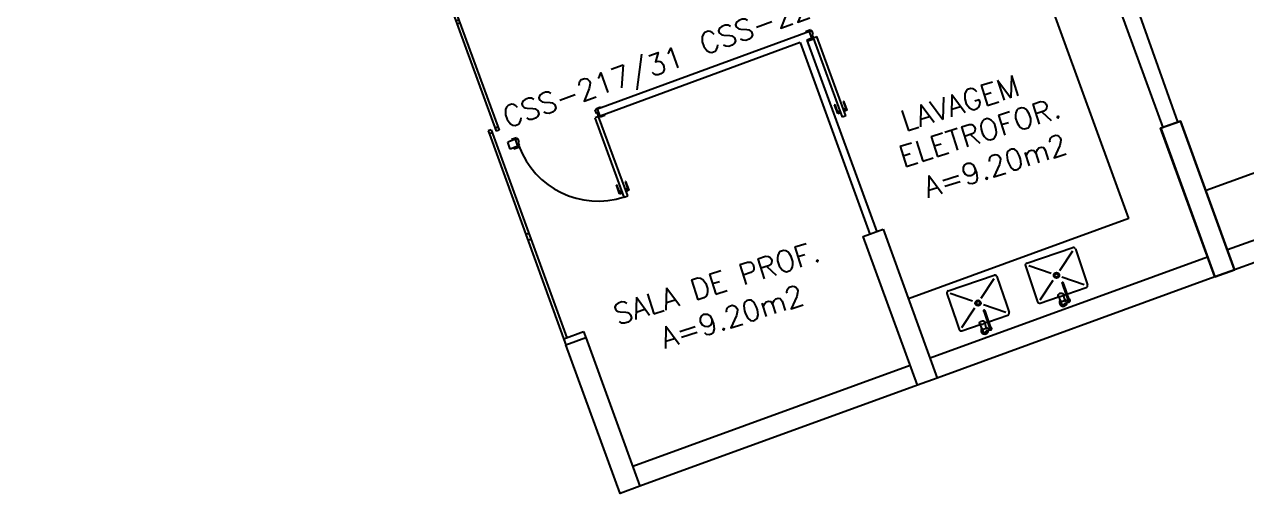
# Model space of a CAD drawing. Extents: x -152 to 150, y 325 to 437.
# Drawn here: x -142.2 to -130.62, y 359.13 to 363.58 of the extents above; entities that cross this region are included whole.
import ezdxf
from ezdxf.enums import TextEntityAlignment as Align

# ---------------------------------------------------------------- set-up
doc = ezdxf.new("R2010")
doc.units = 0
doc.header["$LTSCALE"] = 0.01
doc.header["$MEASUREMENT"] = 0
doc.layers.get('0').update_dxf_attribs({"linetype": 'CONTINUOUS'})
for name, color, linetype in [('ALV', 2, 'CONTINUOUS'), ('AREA', 2, 'CONTINUOUS'), ('DIV', 2, 'CONTINUOUS'), ('ESQ', 1, 'CONTINUOUS'), ('ESTR', 3, 'CONTINUOUS'), ('MARCO', 2, 'CONTINUOUS'), ('PEÇAS', 1, 'CONTINUOUS'), ('PORTA', 2, 'CONTINUOUS'), ('TEXTO', 2, 'CONTINUOUS'), ('TEXTO-ENDEREÇO', 2, 'CONTINUOUS')]:
    doc.layers.add(name, color=color, linetype=linetype)
doc.styles.add('UNB-100', font='simplex.shx', dxfattribs={"height": 3})
doc.styles.add('UNB-100-1', font='simplex.shx', dxfattribs={"height": 0.2})

# ---------------------------------------------------------------- blocks, each defined once
blk = doc.blocks.new('PILAR-SSS')
blk.add_lwpolyline([(0.003, -42.962), (0.003, -44.462), (0.203, -44.462), (0.203, -42.962)], close=True)
blk = doc.blocks.new('ESQCE')
for p, q in [((0, 0), (0, -2.143)), ((0.2, 0), (0.2, -0.06)), ((0.2, -0.06), (0, -0.06)), ((0.03, -0.06), (0.03, -2.143)), ((0.03, -1.056), (0, -1.056)), ((0.03, -1.086), (0, -1.086)), ((0.03, -2.113), (0, -2.113)), ((0.03, -2.143), (0, -2.143)), ((0.07, -2.113), (0.07, -4.253)), ((0.07, -2.113), (0.1, -2.113)), ((0.07, -2.143), (0.1, -2.143)), ((0.1, -2.113), (0.1, -4.253)), ((0.1, -3.199), (0.07, -3.199)), ((0.1, -3.229), (0.07, -3.229)), ((0, -4.256), (0, -6.443)), ((0.1, -4.256), (0, -4.256)), ((0.07, -4.223), (0.1, -4.223)), ((0.07, -4.253), (0.1, -4.253)), ((0.1, -4.256), (0.1, -4.316)), ((0.1, -4.316), (0, -4.316)), ((0.03, -4.346), (0, -4.346)), ((0.03, -4.316), (0.03, -6.443)), ((0.03, -6.413), (0, -6.413)), ((0.03, -6.443), (0, -6.443)), ((0.1, -6.413), (0.07, -6.413)), ((0.07, -6.413), (0.07, -8.571)), ((0.1, -6.443), (0.07, -6.443)), ((0.1, -6.413), (0.1, -8.571)), ((0.1, -7.485), (0.07, -7.485)), ((0.1, -7.515), (0.07, -7.515)), ((0, -8.541), (0.03, -8.541)), ((0, -8.541), (0, -10.694)), ((0, -8.571), (0.03, -8.571)), ((0.03, -8.541), (0.03, -10.694)), ((0.1, -8.541), (0.07, -8.541)), ((0.07, -8.571), (0.1, -8.571)), ((0.03, -9.628), (0, -9.628)), ((0.03, -9.658), (0, -9.658)), ((0.03, -10.664), (0, -10.664)), ((0.102, -10.694), (0, -10.694)), ((0, -10.694), (0, -10.755)), ((0.03, -10.694), (0, -10.694)), ((0, -10.755), (0.102, -10.755)), ((0.1, -10.755), (0.07, -10.755)), ((0.07, -10.755), (0.07, -12.882)), ((0.1, -10.755), (0.1, -12.882)), ((0.102, -10.755), (0.102, -10.694)), ((0.1, -10.785), (0.07, -10.785)), ((0.1, -11.77), (0.07, -11.77)), ((0.1, -11.8), (0.07, -11.8)), ((0.03, -12.852), (0, -12.852)), ((0.03, -12.852), (0, -12.852)), ((0, -12.852), (0, -12.887)), ((0.03, -12.852), (0.03, -14.95)), ((0.1, -12.852), (0.07, -12.852)), ((0.03, -12.882), (0, -12.882)), ((0, -12.887), (0, -15.019)), ((0.1, -12.882), (0.07, -12.882)), ((0.03, -13.898), (0, -13.898)), ((0.03, -13.958), (0, -13.958)), ((0, -14.95), (0.2, -14.95)), ((0.2, -14.95), (0.2, -15.019))]:
    blk.add_line(p, q)
blk = doc.blocks.new('ESQCE-SSC')
for p, q in [((0, 0), (0, -2.143)), ((0.2, 0), (0.2, -0.06)), ((0.2, -0.06), (0, -0.06)), ((0.03, -0.06), (0.03, -2.143)), ((0.03, -1.056), (0, -1.056)), ((0.03, -1.086), (0, -1.086)), ((0.03, -2.113), (0, -2.113)), ((0.03, -2.143), (0, -2.143)), ((0.07, -2.113), (0.07, -4.253)), ((0.07, -2.113), (0.1, -2.113)), ((0.07, -2.143), (0.1, -2.143)), ((0.1, -2.113), (0.1, -4.253)), ((0.1, -3.199), (0.07, -3.199)), ((0.1, -3.229), (0.07, -3.229)), ((0, -4.256), (0, -6.443)), ((0.1, -4.256), (0, -4.256)), ((0.07, -4.223), (0.1, -4.223)), ((0.07, -4.253), (0.1, -4.253)), ((0.1, -4.256), (0.1, -4.316)), ((0.1, -4.316), (0, -4.316)), ((0.03, -4.346), (0, -4.346)), ((0.03, -4.316), (0.03, -6.443)), ((0.03, -6.413), (0, -6.413)), ((0.03, -6.443), (0, -6.443)), ((0.1, -6.413), (0.07, -6.413)), ((0.07, -6.413), (0.07, -8.571)), ((0.1, -6.443), (0.07, -6.443)), ((0.1, -6.413), (0.1, -8.571)), ((0.1, -7.485), (0.07, -7.485)), ((0.1, -7.515), (0.07, -7.515)), ((0, -8.541), (0.03, -8.541)), ((0, -8.541), (0, -10.694)), ((0, -8.571), (0.03, -8.571)), ((0.03, -8.541), (0.03, -10.694)), ((0.1, -8.541), (0.07, -8.541)), ((0.07, -8.571), (0.1, -8.571)), ((0.03, -9.628), (0, -9.628)), ((0.03, -9.658), (0, -9.658)), ((0.03, -10.664), (0, -10.664)), ((0.102, -10.694), (0, -10.694)), ((0, -10.694), (0, -10.755)), ((0.03, -10.694), (0, -10.694)), ((0, -10.755), (0.102, -10.755)), ((0.1, -10.755), (0.07, -10.755)), ((0.07, -10.755), (0.07, -12.882)), ((0.1, -10.755), (0.1, -12.882)), ((0.102, -10.755), (0.102, -10.694)), ((0.1, -10.785), (0.07, -10.785)), ((0.1, -11.77), (0.07, -11.77)), ((0.03, -12.852), (0.03, -14.95)), ((0, -12.887), (0, -15.019)), ((0, -14.95), (0.2, -14.95)), ((0.2, -14.95), (0.2, -15.019))]:
    blk.add_line(p, q)
blk = doc.blocks.new('INOXA1-P')
for p, q in [((0.22, 0.25), (0.14, 0.25)), ((0.5, 0.25), (0.22, 0.25)), ((0.12, 0.23), (0.12, 0.047)), ((0.15, 0.22), (0.287, 0.043)), ((0.353, 0.043), (0.49, 0.22)), ((0.52, 0.23), (0.52, -0.23)), ((0.043, 0.008), (0.043, -0.022)), ((0.062, 0.04), (0.071, 0.04)), ((0.131, 0.048), (0.076, 0.043)), ((0.131, -0.002), (0.076, 0.003)), ((0.22, -0.027), (0.054, -0.027)), ((0.22, -0.037), (0.054, -0.037)), ((0.063, -0.003), (0.063, -0.021)), ((0.12, -0.001), (0.12, -0.027)), ((0.12, -0.037), (0.12, -0.23)), ((0.15, -0.22), (0.287, -0.043)), ((0.231, -0.027), (0.22, -0.027)), ((0.231, -0.037), (0.22, -0.037)), ((0.353, -0.043), (0.49, -0.22)), ((0.22, -0.25), (0.14, -0.25)), ((0.5, -0.25), (0.22, -0.25))]:
    blk.add_line(p, q)
blk.add_lwpolyline([(0.076, 0.003), (0.072, 0.004), (0.069, 0.009), (0.067, 0.015), (0.066, 0.023), (0.067, 0.031), (0.069, 0.037), (0.072, 0.042), (0.076, 0.043)])
blk.add_lwpolyline([(0.131, 0.048), (0.137, 0.046), (0.143, 0.041), (0.147, 0.033), (0.148, 0.023), (0.147, 0.013), (0.143, 0.006), (0.137, 0), (0.131, -0.002), (0.125, 0), (0.119, 0.006), (0.115, 0.013), (0.114, 0.023), (0.115, 0.033), (0.119, 0.041), (0.125, 0.046)], close=True)
for radius in [0.0266, 0.0163]:
    blk.add_circle((0.32, 0), radius)
for centre, radius, start, end in [((0.14, 0.23), 0.02, 90, 180), ((0.5, 0.23), 0.02, 360, 90), ((0.054, 0.023), 0.0349, 36.1705, 252.2568), ((0.054, 0.023), 0.0189, 62.7367, 235.7375), ((0.073, -0.003), 0.01, 102.8285, 180), ((0.054, 0.023), 0.0349, 285.5373, 323.9987), ((0.054, -0.032), 0.0145, 20.161, 339.839), ((0.054, -0.032), 0.005, 90.0037, 269.9963), ((0.231, -0.032), 0.00738, 222.6559, 137.3441), ((0.231, -0.032), 0.005, 269.9935, 90.0065), ((0.14, -0.23), 0.02, 180, 270), ((0.5, -0.23), 0.02, 270, 360)]:
    blk.add_arc(centre, radius, start, end)

msp = doc.modelspace()

# ---------------------------------------------------------------- linework, layer by layer
at = {"layer": 'ALV'}
for p, q in [((-131.267, 362.651), (-133.963, 370.231)), ((-131.408, 362.6), (-133.119, 367.301)), ((-131.732, 361.737), (-132.634, 364.216)), ((-128.112, 363.04), (-131, 362.003)), ((-127.91, 362.476), (-130.797, 361.439)), ((-127.843, 362.287), (-130.73, 361.25)), ((-131.732, 361.737), (-133.822, 360.976)), ((-130.987, 361.37), (-133.617, 360.412)), ((-130.918, 361.182), (-133.549, 360.224)), ((-133.806, 360.344), (-136.436, 359.386)), ((-133.737, 360.156), (-136.368, 359.198))]:
    msp.add_line(p, q, dxfattribs=at)
at = {"layer": 'DIV'}
for p, q in [((-134.761, 363.51), (-136.769, 362.773)), ((-134.737, 363.444), (-134.761, 363.51)), ((-134.85, 363.403), (-136.745, 362.707)), ((-134.85, 363.403), (-134.189, 361.587)), ((-134.737, 363.444), (-134.784, 363.427)), ((-134.784, 363.427), (-134.123, 361.611)), ((-136.745, 362.707), (-136.769, 362.773)), ((-137.548, 362.487), (-137.621, 362.46)), ((-137.597, 362.395), (-137.621, 362.46)), ((-137.524, 362.421), (-137.548, 362.487)), ((-137.524, 362.421), (-137.597, 362.395))]:
    msp.add_line(p, q, dxfattribs=at)
at = {"layer": 'ESTR'}
for points in [[(-131.243, 362.66), (-130.73, 361.25), (-130.918, 361.182), (-131.431, 362.591)], [(-134.062, 361.634), (-133.549, 360.224), (-133.737, 360.156), (-134.25, 361.565)], [(-136.881, 360.608), (-136.368, 359.198), (-136.556, 359.13), (-137.069, 360.539)]]:
    msp.add_lwpolyline(points, close=True, dxfattribs=at)
at = {"layer": 'MARCO'}
for p, q in [((-134.751, 363.525), (-134.798, 363.507)), ((-134.798, 363.507), (-134.794, 363.498)), ((-134.761, 363.51), (-134.747, 363.515)), ((-134.747, 363.515), (-134.751, 363.525)), ((-134.738, 363.519), (-134.747, 363.515)), ((-134.726, 363.486), (-134.738, 363.519)), ((-134.735, 363.482), (-134.726, 363.486)), ((-134.723, 363.449), (-134.735, 363.482)), ((-134.78, 363.429), (-134.776, 363.419)), ((-134.776, 363.419), (-134.729, 363.437)), ((-134.737, 363.444), (-134.733, 363.446)), ((-134.733, 363.446), (-134.723, 363.449)), ((-134.729, 363.437), (-134.733, 363.446)), ((-136.787, 362.777), (-136.74, 362.795)), ((-136.783, 362.768), (-136.787, 362.777)), ((-136.74, 362.795), (-136.736, 362.785)), ((-136.793, 362.765), (-136.783, 362.768)), ((-136.78, 362.732), (-136.793, 362.765)), ((-136.769, 362.773), (-136.783, 362.768)), ((-136.771, 362.735), (-136.78, 362.732)), ((-136.759, 362.702), (-136.771, 362.735)), ((-136.75, 362.706), (-136.759, 362.702)), ((-136.745, 362.707), (-136.75, 362.706)), ((-136.746, 362.696), (-136.75, 362.706)), ((-136.699, 362.714), (-136.746, 362.696)), ((-136.703, 362.723), (-136.699, 362.714)), ((-137.538, 362.502), (-137.585, 362.484)), ((-137.585, 362.484), (-137.581, 362.475)), ((-137.548, 362.487), (-137.534, 362.492)), ((-137.534, 362.492), (-137.538, 362.502)), ((-137.525, 362.496), (-137.534, 362.492)), ((-137.513, 362.463), (-137.525, 362.496)), ((-137.522, 362.459), (-137.513, 362.463)), ((-137.51, 362.427), (-137.522, 362.459)), ((-137.566, 362.406), (-137.563, 362.397)), ((-137.563, 362.397), (-137.516, 362.414)), ((-137.524, 362.421), (-137.519, 362.423)), ((-137.519, 362.423), (-137.51, 362.427)), ((-137.516, 362.414), (-137.519, 362.423))]:
    msp.add_line(p, q, dxfattribs=at)
at = {"layer": 'PORTA'}
for p, q in [((-134.723, 363.449), (-134.69, 363.461)), ((-134.448, 362.698), (-134.723, 363.449)), ((-134.415, 362.71), (-134.69, 363.461)), ((-134.522, 362.815), (-134.518, 362.817)), ((-134.491, 362.73), (-134.522, 362.815)), ((-134.487, 362.732), (-134.518, 362.817)), ((-134.437, 362.78), (-134.44, 362.779)), ((-134.433, 362.848), (-134.438, 362.846)), ((-134.407, 362.761), (-134.438, 362.846)), ((-134.425, 362.747), (-134.437, 362.78)), ((-134.414, 362.78), (-134.434, 362.773)), ((-134.402, 362.763), (-134.433, 362.848)), ((-136.759, 362.702), (-136.792, 362.69)), ((-136.516, 361.939), (-136.792, 362.69)), ((-136.483, 361.951), (-136.759, 362.702)), ((-134.493, 362.751), (-134.473, 362.758)), ((-134.491, 362.73), (-134.466, 362.74)), ((-134.475, 362.765), (-134.473, 362.766)), ((-134.463, 362.733), (-134.475, 362.765)), ((-134.463, 362.733), (-134.46, 362.734)), ((-134.415, 362.71), (-134.448, 362.698)), ((-134.425, 362.747), (-134.428, 362.746)), ((-134.402, 362.763), (-134.427, 362.754)), ((-136.502, 362.088), (-136.506, 362.087)), ((-136.475, 362.002), (-136.506, 362.087)), ((-136.471, 362.004), (-136.502, 362.088)), ((-136.591, 362.056), (-136.586, 362.057)), ((-136.56, 361.971), (-136.591, 362.056)), ((-136.555, 361.973), (-136.586, 362.057)), ((-136.562, 361.992), (-136.541, 361.999)), ((-136.56, 361.971), (-136.535, 361.98)), ((-136.544, 362.006), (-136.541, 362.007)), ((-136.532, 361.973), (-136.544, 362.006)), ((-136.532, 361.973), (-136.529, 361.974)), ((-136.506, 362.02), (-136.508, 362.019)), ((-136.493, 361.987), (-136.506, 362.02)), ((-136.482, 362.021), (-136.503, 362.013)), ((-136.471, 362.004), (-136.496, 361.994)), ((-136.493, 361.987), (-136.496, 361.986)), ((-136.516, 361.939), (-136.483, 361.951))]:
    msp.add_line(p, q, dxfattribs=at)
at = {"layer": 'PORTA', "color": 1}
msp.add_arc((-136.764, 362.701), 0.8, 200.1547, 288.0056, dxfattribs=at)

# ---------------------------------------------------------------- block references
at = {"layer": 'ESQ', "rotation": 20.00000000000009}
for name in ['ESQCE', 'ESQCE-SSC']:
    msp.add_blockref(name, (-142.203, 374.644), dxfattribs=at)
at = {"layer": 'ESTR', "rotation": 20.00000000000009}
msp.add_blockref('PILAR-SSS', (-146.127, 402.962), dxfattribs=at)
at = {"layer": 'PEÇAS', "rotation": 108.6692271068178}
for p in [(-132.316, 360.895), (-133.06, 360.632)]:
    msp.add_blockref('INOXA1-P', p, dxfattribs=at)

# ---------------------------------------------------------------- texts
at = {"layer": 'AREA', "style": 'UNB-100'}
for p in [(-132.971, 362.143), (-135.465, 360.713)]:
    msp.add_text('A=9.20m2', height=0.2, rotation=17.5987, dxfattribs=at).set_placement(p, align=Align.CENTER)
at = {"layer": 'TEXTO', "style": 'UNB-100'}
for s, p in [('LAVAGEM', (-133.304, 362.735)), ('ELETROFOR.', (-133.117, 362.46)), ('SALA DE PROF.', (-135.61, 361.031))]:
    msp.add_text(s, height=0.2, rotation=17.5987, dxfattribs=at).set_placement(p, align=Align.CENTER)
at = {"layer": 'TEXTO-ENDEREÇO', "style": 'UNB-100-1'}
for s, p in [('CSS-220/31', (-134.915, 363.583)), ('CSS-217/31', (-136.78, 362.891))]:
    msp.add_text(s, height=0.2, rotation=19.4226, dxfattribs=at).set_placement(p, align=Align.CENTER)

doc.saveas('drawing.dxf')
